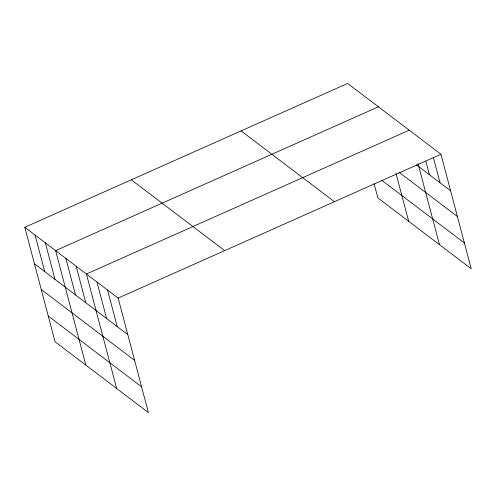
<?xml version="1.0" encoding="UTF-8"?>
<svg xmlns="http://www.w3.org/2000/svg" width="496" height="496" viewBox="0 0 496 496"><rect width="100%" height="100%" fill="white"/><g stroke="black" fill="none" stroke-linecap="round" stroke-linejoin="round"><path stroke-width="0.74" d="M24.8 227.267L118.141 298.084L148.385 412.554L55.044 341.738L24.8 227.267L347.615 83.446L440.956 154.262L471.2 268.733L377.859 197.916L374.083 183.632M378.417 106.814L55.602 250.635L85.845 365.106M409.219 130.188L86.403 274.003L116.647 388.473M118.141 298.084L440.956 154.262M416.454 164.883L450.61 190.793M399.094 172.273L457.405 216.516M381.932 180.445L464.405 243.015M241.087 130.907L334.428 201.723M131.328 179.806L224.669 250.623M34.453 263.798L127.794 334.614M41.249 289.521L134.59 360.332M48.248 316.02L141.589 386.83M433.33 157.418L440.026 182.77M425.903 161.324L429.449 174.741M418.085 163.736L439.462 244.658M396.031 173.482L408.661 221.284M107.564 290.055L117.217 326.585M96.98 282.032L106.634 318.562M76.136 266.216L85.789 302.746M65.869 258.428L75.522 294.959M45.334 242.848L54.988 279.378M35.067 235.054L44.721 271.591"/></g></svg>
